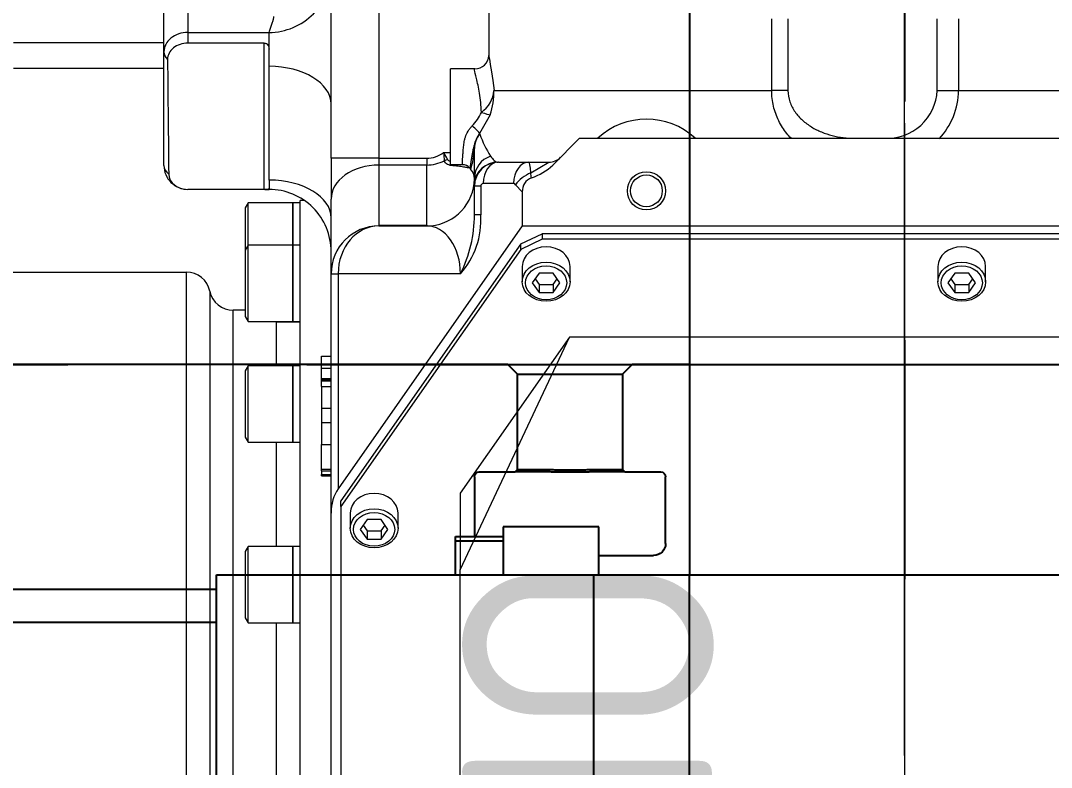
# Model space of a CAD drawing. Header units: millimetres. Extents: x 10462777 to 22643323, y 453826 to 1389191.
# Drawn here: x 11299155.8 to 11299371.5, y 597037.4 to 597193.7 of the extents above; entities that cross this region are included whole.
import ezdxf

# ---------------------------------------------------------------- set-up
doc = ezdxf.new("R2010")
doc.units = ezdxf.units.MM
doc.header["$LTSCALE"] = 200
doc.header["$MEASUREMENT"] = 0
for name, pattern in [('CENTER', [2, 1.25, -0.25, 0.25, -0.25]), ('CENTER2', [1.125, 0.75, -0.125, 0.125, -0.125]), ('PHANTOM', [2.5, 1.25, -0.25, 0.25, -0.25, 0.25, -0.25])]:
    doc.linetypes.add(name, pattern=pattern)
doc.layers.get('0').update_dxf_attribs({"linetype": 'CONTINUOUS'})
for name, color, linetype in [('1', 1, 'CENTER'), ('205', 4, 'CONTINUOUS'), ('DV1_DEFAULT', 7, 'CONTINUOUS')]:
    doc.layers.add(name, color=color, linetype=linetype)
doc.layers.add('LAYOUT', color=8, linetype='CONTINUOUS', lineweight=25)
doc.layers.add('TOP$23', color=7, linetype='CONTINUOUS', true_color=0xffffff)
doc.styles.add('iso-1', font='isocp.shx')

# ---------------------------------------------------------------- blocks, each defined once
blk = doc.blocks.new('r710ic')
at = {"layer": 'DV1_DEFAULT', "color": 7, "linetype": 'Continuous', "lineweight": 0}
for p, q in [((272301.37, 104464.13), (272301.37, 104382.93)), ((272343.98, 104387.63), (272343.98, 104419.13)), ((272349.37, 104387.63), (272349.37, 104419.13)), ((272323.67, 104387.63), (272347.48, 104387.63)), ((272347.48, 104387.63), (272373.32, 104387.63)), ((272081.37, 104382.93), (272301.37, 104382.93)), ((272318.67, 104366.63), (272318.67, 104382.63)), ((272351.52, 104382.63), (272349.29, 104382.63)), ((272349.29, 104366.63), (272349.29, 104382.63)), ((272378.03, 104382.63), (272351.52, 104382.63)), ((272351.52, 104382.63), (272351.52, 104365.63)), ((272297.37, 104378.03), (272085.37, 104378.03)), ((272089.37, 104373.13), (272293.37, 104373.13)), ((272293.37, 104370.63), (272293.37, 104373.13)), ((272228.99, 104370.63), (272227.95, 104370.03)), ((272227.95, 104370.03), (272227.95, 104360.63)), ((272227.95, 104370.03), (272243.95, 104370.03)), ((272242.91, 104370.63), (272228.99, 104370.63)), ((272243.95, 104370.03), (272242.91, 104370.63)), ((272243.95, 104360.63), (272243.95, 104370.03)), ((272266.79, 104370.63), (272265.75, 104370.03)), ((272265.75, 104370.03), (272265.75, 104360.63)), ((272265.75, 104370.03), (272281.75, 104370.03)), ((272280.71, 104370.63), (272266.79, 104370.63)), ((272281.75, 104370.03), (272280.71, 104370.63)), ((272281.75, 104360.63), (272281.75, 104370.03)), ((272292.04, 104370.63), (272291, 104370.03)), ((272291, 104370.03), (272291, 104360.63)), ((272291, 104370.03), (272307, 104370.03)), ((272305.96, 104370.63), (272292.04, 104370.63)), ((272307, 104370.03), (272305.96, 104370.63)), ((272314.83, 104370.63), (272305.96, 104370.63)), ((272307, 104360.63), (272307, 104370.03)), ((272307, 104370.03), (272315.87, 104370.03)), ((272315.87, 104370.03), (272314.83, 104370.63)), ((272315.87, 104360.63), (272315.87, 104370.03)), ((272318.67, 104366.63), (272349.29, 104366.63)), ((272318.67, 104366.54), (272318.67, 104365.63)), ((272318.87, 104365.63), (272318.67, 104365.63)), ((272320.62, 104365.63), (272318.87, 104365.63)), ((272320.62, 104365.63), (272344.43, 104365.63)), ((272344.43, 104365.63), (272348.04, 104365.63)), ((272348.04, 104365.63), (272351.52, 104365.63)), ((272227.95, 104364.13), (272154.79, 104364.13)), ((272265.75, 104364.13), (272243.95, 104364.13)), ((272291, 104364.13), (272281.75, 104364.13)), ((272290.87, 104359.13), (272290.87, 104364.13)), ((272227.95, 104360.63), (272227.95, 104359.13)), ((272243.95, 104360.63), (272227.95, 104360.63)), ((272227.95, 104360.63), (272243.95, 104360.63)), ((272243.95, 104359.13), (272243.95, 104360.63)), ((272265.75, 104360.63), (272265.75, 104359.13)), ((272281.75, 104360.63), (272265.75, 104360.63)), ((272265.75, 104360.63), (272281.75, 104360.63)), ((272281.75, 104359.13), (272281.75, 104360.63)), ((272291, 104360.63), (272291, 104359.13)), ((272307, 104360.63), (272291, 104360.63)), ((272291, 104360.63), (272307, 104360.63)), ((272307, 104359.13), (272307, 104360.63)), ((272315.87, 104360.63), (272307, 104360.63)), ((272307, 104360.63), (272315.87, 104360.63)), ((272315.87, 104359.13), (272315.87, 104360.63)), ((272066.37, 104359.13), (272316.37, 104359.13)), ((272316.37, 104358.25), (272316.37, 104359.13)), ((272258.73, 104354.63), (272258.73, 104352.63)), ((272258.73, 104354.63), (272259.02, 104354.63)), ((272259.02, 104354.63), (272259.02, 104352.63)), ((272259.78, 104354.63), (272259.02, 104354.63)), ((272259.78, 104354.63), (272260.1, 104354.63)), ((272259.78, 104354.63), (272259.78, 104352.63)), ((272260.1, 104354.63), (272265.31, 104354.63)), ((272260.1, 104354.63), (272260.1, 104352.63)), ((272269.86, 104354.63), (272265.31, 104354.63)), ((272265.31, 104354.63), (272265.31, 104352.63)), ((272272.89, 104354.63), (272269.86, 104354.63)), ((272269.86, 104354.63), (272269.86, 104352.63)), ((272277.43, 104354.63), (272272.89, 104354.63)), ((272272.89, 104354.63), (272272.89, 104352.63)), ((272277.43, 104354.63), (272278.63, 104354.63)), ((272277.43, 104354.63), (272277.43, 104352.63)), ((272278.63, 104354.63), (272278.86, 104354.63)), ((272278.63, 104354.63), (272278.63, 104352.63)), ((272278.86, 104354.63), (272279.1, 104354.63)), ((272278.86, 104354.63), (272278.86, 104352.63)), ((272279.1, 104354.63), (272281.24, 104354.63)), ((272279.1, 104354.63), (272279.1, 104352.63)), ((272281.24, 104354.63), (272281.24, 104352.63)), ((272281.24, 104354.63), (272283.75, 104354.63)), ((272283.75, 104354.63), (272283.75, 104352.63)), ((272076.86, 104352.63), (272250.94, 104352.63)), ((272250.94, 104352.63), (272301.03, 104352.63)), ((272301.03, 104352.63), (272316.65, 104352.63)), ((272301.03, 104352.63), (272301.03, 104351.16)), ((272325.19, 104352.63), (272316.65, 104352.63)), ((272325.19, 104352.63), (272366.37, 104352.63)), ((272325.19, 104342.63), (272325.19, 104352.63)), ((272252.32, 104350.63), (272074.83, 104350.63)), ((272252.32, 104350.63), (272253.46, 104350.63)), ((272306.11, 104312.96), (272252.32, 104350.63)), ((272307.26, 104312.96), (272253.46, 104350.63)), ((272311.03, 104312.63), (272255.99, 104351.16)), ((272301.03, 104351.16), (272255.99, 104351.16)), ((272301.03, 104325.56), (272301.03, 104351.16)), ((272250.95, 104348.63), (272247.74, 104348.63)), ((272247.51, 104346.52), (272245.46, 104345.07)), ((272247.18, 104345.07), (272245.46, 104345.07)), ((272245.46, 104345.07), (272245.46, 104342.18)), ((272248.37, 104345.91), (272247.18, 104345.07)), ((272247.18, 104345.07), (272247.18, 104342.18)), ((272249.56, 104345.07), (272247.51, 104346.52)), ((272249.56, 104342.18), (272249.56, 104345.07)), ((272311.03, 104342.63), (272311.03, 104332.63)), ((272311.21, 104342.63), (272311.03, 104342.63)), ((272323.77, 104342.63), (272311.21, 104342.63)), ((272311.21, 104342.63), (272311.21, 104332.63)), ((272323.77, 104332.63), (272323.77, 104342.63)), ((272325.19, 104342.63), (272323.77, 104342.63)), ((272366.37, 104342.63), (272325.19, 104342.63)), ((272325.19, 104342.63), (272325.19, 104332.63)), ((272245.46, 104342.18), (272247.51, 104340.74)), ((272247.18, 104342.18), (272245.46, 104342.18)), ((272247.18, 104342.18), (272248.37, 104341.35)), ((272247.51, 104340.74), (272249.56, 104342.18)), ((272247.74, 104338.63), (272250.95, 104338.63)), ((272311.21, 104332.63), (272311.03, 104332.63)), ((272311.21, 104332.63), (272323.77, 104332.63)), ((272325.19, 104332.63), (272323.77, 104332.63)), ((272323.87, 104327.63), (272323.87, 104325.15)), ((272323.87, 104327.63), (272343.87, 104327.63)), ((272326.37, 104329.08), (272326.37, 104327.63)), ((272343.87, 104322.56), (272343.87, 104327.63)), ((272108.19, 104325.63), (272239.08, 104325.63)), ((272239.08, 104325.63), (272287.76, 104302.75)), ((272255.09, 104325.63), (272239.08, 104325.63)), ((272287.76, 104302.75), (272255.09, 104325.63)), ((272313.35, 104321.31), (272313.35, 104322.63)), ((272313.35, 104322.63), (272319.37, 104322.63)), ((272319.37, 104321.31), (272313.35, 104321.31)), ((272319.37, 104321.31), (272319.37, 104322.63)), ((272321.03, 104322.63), (272327.21, 104322.63)), ((272330.36, 104321.55), (272330.25, 104321.49)), ((272334.31, 104319.35), (272330.36, 104321.55)), ((272319.87, 104314.45), (272319.87, 104320.81)), ((272356.37, 104319.63), (272346.65, 104319.63)), ((272324.37, 104317.63), (272324.37, 104311.26)), ((272339.37, 104318.54), (272339.37, 104260.42)), ((272302.56, 104312.63), (272299.34, 104312.63)), ((272308.24, 104308.47), (272306.11, 104312.96)), ((272306.11, 104312.96), (272307.26, 104312.96)), ((272307.26, 104312.96), (272309.39, 104308.47)), ((272318.16, 104312.63), (272311.03, 104312.63)), ((272311.03, 104312.63), (272311.03, 104127.63)), ((272318.16, 104312.63), (272319.65, 104314.03)), ((272299.11, 104310.52), (272297.07, 104309.07)), ((272301.16, 104309.07), (272299.11, 104310.52)), ((272322.15, 104310.85), (272324.37, 104307.08)), ((272324.37, 104311.26), (272324.37, 104307.08)), ((272298.79, 104309.07), (272297.07, 104309.07)), ((272297.07, 104309.07), (272297.07, 104306.18)), ((272299.98, 104309.91), (272298.79, 104309.07)), ((272298.79, 104309.07), (272298.79, 104306.18)), ((272301.16, 104306.18), (272301.16, 104309.07)), ((272309.39, 104308.47), (272308.24, 104308.47)), ((272308.24, 104132.16), (272308.24, 104308.47)), ((272309.39, 104132.16), (272309.39, 104308.47)), ((272297.07, 104306.18), (272299.11, 104304.74)), ((272298.79, 104306.18), (272297.07, 104306.18)), ((272298.79, 104306.18), (272299.98, 104305.35)), ((272299.11, 104304.74), (272301.16, 104306.18)), ((272329.37, 104300.63), (272323.77, 104306.23)), ((272287.76, 104143.18), (272287.76, 104302.75)), ((272299.34, 104302.63), (272302.56, 104302.63)), ((272329.37, 104300.63), (272329.37, 104164.63)), ((272339.37, 104260.42), (272354.37, 104260.42)), ((272339.37, 104257.01), (272339.37, 104260.42)), ((272354.37, 104257.01), (272339.37, 104257.01)), ((272302.56, 104225.63), (272299.34, 104225.63)), ((272339.37, 104225.78), (272354.37, 104225.78)), ((272339.37, 104225.78), (272339.37, 104221.3)), ((272299.11, 104223.52), (272297.07, 104222.07)), ((272298.79, 104222.07), (272297.07, 104222.07)), ((272297.07, 104222.07), (272297.07, 104219.18)), ((272299.98, 104222.91), (272298.79, 104222.07)), ((272298.79, 104222.07), (272298.79, 104219.18)), ((272301.16, 104222.07), (272299.11, 104223.52)), ((272301.16, 104219.18), (272301.16, 104222.07)), ((272354.37, 104221.3), (272339.37, 104221.3)), ((272339.37, 104221.3), (272339.37, 104137.13)), ((272297.07, 104219.18), (272299.11, 104217.74)), ((272298.79, 104219.18), (272297.07, 104219.18)), ((272298.79, 104219.18), (272299.98, 104218.35)), ((272299.11, 104217.74), (272301.16, 104219.18)), ((272299.34, 104215.63), (272302.56, 104215.63))]:
    blk.add_line(p, q, dxfattribs=at)
at = {"layer": 'DV1_DEFAULT', "color": 1, "linetype": 'CENTER2', "lineweight": 0}
for p, q in [((274132.55, 104232.63), (269847.55, 104232.63)), ((269950.18, 104232.63), (274235.19, 104232.63))]:
    blk.add_line(p, q, dxfattribs=at)
at = {"layer": 'DV1_DEFAULT', "color": 3, "linetype": 'CENTER2', "lineweight": 0}
blk.add_circle((272041.37, 104232.63), 367.64, dxfattribs=at)
at = {"layer": 'DV1_DEFAULT', "color": 7, "linetype": 'Continuous', "lineweight": 0}
for radius in [4, 3.32]:
    blk.add_circle((272318.37, 104286.63), radius, dxfattribs=at)
for centre, radius, start, end in [((272323.67, 104382.63), 5, 90, 180), ((272296.37, 104382.93), 5, 281.537, 0), ((272298.37, 104373.13), 5, 101.537, 180), ((272305.67, 104365.63), 13, 270, 0), ((272364.56, 104365.66), 13.04, 180.1497, 270.9901), ((272301.03, 104342.63), 10, 0, 90), ((272321.03, 104332.63), 10, 180, 263.6505), ((272331.79, 104332.66), 8.02, 180.2006, 207.4721), ((272331.36, 104332.7), 6.16, 180.676, 215.9572), ((272328.27, 104292.43), 36.7, 92.9735, 95.6242), ((272315.38, 104346.48), 20.57, 297.4484, 302.2698), ((272312.27, 104338.19), 16.91, 228.3183, 273.6483), ((272313.49, 104350.62), 27.99, 243.5539, 269.7049), ((272320.87, 104325.63), 3, 270, 312.798), ((272329.2, 104347.59), 25.04, 255.2839, 265.4229), ((272322.08, 104325.03), 1.76, 309.0071, 3.9612), ((272319.37, 104317.63), 5, 0, 90), ((272319.37, 104320.81), 0.5, 0, 90), ((272319.35, 104325.35), 2.72, 281.3283, 282.1907), ((272319.37, 104317.72), 5, 0, 83.6505), ((272321.03, 104332.63), 10, 263.9903, 270), ((272336.2, 104303.18), 19.25, 108.0158, 123.3663), ((272338.41, 104329.6), 9.16, 225.0564, 246.7401), ((272339.89, 104324.72), 6.2, 214.7916, 265.1831), ((272346.79, 104322.51), 2.88, 178.8422, 267.9537), ((272339.02, 104332.61), 14.07, 250.4373, 271.4199), ((272318.29, 104309.65), 2.98, 20.2626, 92.6586), ((272319.37, 104314.45), 0.5, 303.8054, 0), ((272333.67, 104315.22), 13.38, 199.8194, 222.2367), ((272327.87, 104307.08), 3.5, 180, 225), ((272318.37, 104286.63), 15, 317.1666, 42.8334), ((272339.87, 104236.28), 10.51, 176.986, 267.2733), ((272339.62, 104236.56), 15.26, 227.2255, 269.0704)]:
    blk.add_arc(centre, radius, start, end, dxfattribs=at)
for centre, major_axis, ratio, start_param, end_param in [((272321.87, 104382.63), (0, 3.99), 0.800731, 0.009208, 1.570796), ((272323.67, 104382.63), (0, -5), 0.608761, 3.141593, 3.78745), ((272519.08, 104382.63), (-327.71, 0), 0.015257, 5.269277, 5.358247), ((272347.48, 104382.63), (0, -5), 0.608761, 3.141593, 3.698481), ((272345.89, 104382.63), (0, -4.24), 0.800731, 1.570796, 3.149199), ((272347.48, 104382.63), (0, -5), 0.808858, 1.570796, 3.141593), ((272312.71, 104365.63), (0, -13), 0.608761, 0, 1.570796), ((272336.52, 104365.63), (0, -13), 0.608761, 0, 1.570796), ((272250.94, 104347.63), (7.14, 0), 0.700208, 0.785398, 1.570796), ((272316.65, 104342.63), (0, 10), 0.711948, 4.712389, 6.283185), ((272301.03, 104342.63), (10, 0), 0.853553, 0, 1.570796), ((272250.95, 104343.63), (0, 5), 0.819152, 3.141593, 6.283185), ((272301.03, 104332.63), (-10, 0), 0.707107, 1.570796, 3.141593), ((272323.37, 104328.22), (0.51, -1.94), 0.739553, 1.379862, 1.76173), ((272322.37, 104326.07), (2, 0), 0.695627, 0.722734, 0.903055), ((272319.37, 104317.71), (-5, 0), 0.999968, 3.137096, 4.622077), ((272321.03, 104317.63), (0, 5), 0.97034, 5.045327, 6.283185), ((272327.21, 104317.63), (0, 5), 0.957973, 5.595421, 6.283185), ((272331.56, 104323.11), (1.26, 1.55), 0.150484, 3.317023, 4.834132), ((272334.98, 104321.18), (-0.65, -1.89), 0.087713, 4.742757, 6.06572), ((272319.87, 104317.63), (-4.5, 0), 0.707107, 3.141593, 4.712389), ((272302.56, 104307.63), (0, 5), 0.819152, 3.141593, 6.283185), ((272319.65, 104310.85), (-2.5, 3.74), 0.486189, 4.397668, 5.340427), ((272319.87, 104311.26), (-4.5, 0), 0.707107, 3.141593, 4.712389), ((272319.37, 104311.26), (5, 0), 0.1, 5.302404, 6.283185), ((272302.56, 104220.63), (0, 5), 0.819152, 3.141593, 6.283185)]:
    blk.add_ellipse(centre, major_axis=major_axis, ratio=ratio, start_param=start_param, end_param=end_param, dxfattribs=at)
for centre, major_axis in [((272247.74, 104343.63), (0, 5)), ((272247.51, 104343.63), (0, 4.31)), ((272299.34, 104307.63), (0, 5)), ((272299.11, 104307.63), (0, 4.31)), ((272299.34, 104220.63), (0, 5)), ((272299.11, 104220.63), (0, -4.31))]:
    blk.add_ellipse(centre, major_axis=major_axis, ratio=0.819152, dxfattribs=at)
for points, knots in [([(272318.87, 104365.63), (272318.83, 104365.63), (272318.79, 104365.64), (272318.73, 104365.71), (272318.71, 104365.76), (272318.68, 104365.93), (272318.67, 104366.03), (272318.67, 104366.24), (272318.67, 104366.31), (272318.67, 104366.46), (272318.67, 104366.55), (272318.67, 104366.63)], [0, 0, 0, 0, 0.25, 0.25, 0.5, 0.5, 0.75, 0.75, 0.875, 0.875, 1, 1, 1, 1]), ([(272349.29, 104366.63), (272349.29, 104366.55), (272349.28, 104366.48), (272349.25, 104366.33), (272349.22, 104366.26), (272349.11, 104366.06), (272349.01, 104365.95), (272348.76, 104365.78), (272348.63, 104365.72), (272348.34, 104365.64), (272348.19, 104365.63), (272348.04, 104365.63)], [0, 0, 0, 0, 0.125, 0.125, 0.25, 0.25, 0.5, 0.5, 0.75, 0.75, 1, 1, 1, 1]), ([(272351.52, 104365.63), (272351.69, 104365.58), (272351.98, 104365.49), (272352.56, 104365.31), (272353.1, 104365.12), (272353.64, 104364.91), (272353.97, 104364.8), (272354.24, 104364.72), (272354.45, 104364.67), (272354.66, 104364.64), (272354.8, 104364.63), (272354.87, 104364.63)], [0, 0, 0, 0, 0.145887, 0.259113, 0.507448, 0.628022, 0.747997, 0.812123, 0.870093, 0.937634, 1, 1, 1, 1]), ([(272323.61, 104327.17), (272323.62, 104327.36), (272323.65, 104327.54), (272323.75, 104327.9), (272323.81, 104328.08), (272323.98, 104328.41), (272324.08, 104328.56), (272324.34, 104328.82), (272324.49, 104328.91), (272324.68, 104328.96)], [0, 0, 0, 0, 0.25, 0.25, 0.5, 0.5, 0.75, 0.75, 1, 1, 1, 1]), ([(272324.87, 104328.22), (272324.8, 104328.19), (272324.74, 104328.12), (272324.66, 104327.97), (272324.62, 104327.88), (272324.57, 104327.74), (272324.55, 104327.69), (272324.54, 104327.63)], [0, 0, 0, 0, 0.125, 0.125, 0.25, 0.25, 0.3258257, 0.3258257, 0.3258257, 0.3258257]), ([(272323.04, 104323.49), (272323.08, 104323.61), (272323.12, 104323.75), (272323.21, 104324.12), (272323.26, 104324.37), (272323.34, 104324.83), (272323.37, 104325), (272323.42, 104325.36), (272323.45, 104325.55), (272323.52, 104326.16), (272323.57, 104326.63), (272323.61, 104327.17)], [0.5354498, 0.5354498, 0.5354498, 0.5354498, 0.625, 0.625, 0.75, 0.75, 0.8125, 0.8125, 0.875, 0.875, 1, 1, 1, 1]), ([(272330.36, 104321.55), (272330.16, 104321.71), (272329.96, 104321.85), (272329.56, 104322.1), (272329.34, 104322.21), (272328.93, 104322.4), (272328.72, 104322.48), (272328.33, 104322.61), (272328.14, 104322.66), (272327.77, 104322.76), (272327.6, 104322.8), (272327.26, 104322.88), (272327.09, 104322.92), (272326.6, 104323.02), (272326.28, 104323.08), (272325.68, 104323.19), (272325.39, 104323.23), (272324.86, 104323.32), (272324.61, 104323.36), (272323.96, 104323.46), (272323.62, 104323.51), (272323.29, 104323.55), (272323.21, 104323.56), (272323.11, 104323.57), (272323.09, 104323.57), (272323.09, 104323.57)], [0, 0, 0, 0, 0.03125, 0.03125, 0.0625, 0.0625, 0.09375, 0.09375, 0.125, 0.125, 0.15625, 0.15625, 0.1875, 0.1875, 0.25, 0.25, 0.3125, 0.3125, 0.375, 0.375, 0.5, 0.5, 0.5625, 0.5625, 0.6111694, 0.6111694, 0.6111694, 0.6111694]), ([(272323.87, 104325.16), (272323.87, 104325.16), (272323.87, 104325.16), (272323.87, 104325.16), (272323.88, 104325.16), (272323.91, 104325.16), (272323.94, 104325.15), (272324.04, 104325.15), (272324.14, 104325.15), (272324.41, 104325.13), (272324.57, 104325.13), (272324.96, 104325.11), (272325.19, 104325.1), (272325.7, 104325.07), (272325.98, 104325.05), (272326.59, 104325), (272326.93, 104324.98), (272327.64, 104324.91), (272328.01, 104324.87), (272328.6, 104324.77), (272328.8, 104324.74), (272329.2, 104324.65), (272329.41, 104324.59), (272330.03, 104324.39), (272330.44, 104324.21), (272331.03, 104323.86), (272331.23, 104323.72), (272331.6, 104323.43), (272331.77, 104323.28), (272331.94, 104323.11)], [0.374103, 0.374103, 0.374103, 0.374103, 0.375, 0.375, 0.40625, 0.40625, 0.4375, 0.4375, 0.5, 0.5, 0.5625, 0.5625, 0.625, 0.625, 0.6875, 0.6875, 0.75, 0.75, 0.8125, 0.8125, 0.84375, 0.84375, 0.875, 0.875, 0.9375, 0.9375, 0.96875, 0.96875, 1, 1, 1, 1]), ([(272334.8, 104321.18), (272336.21, 104321.23), (272337.57, 104321.37), (272340, 104321.76), (272341.07, 104322), (272342.72, 104322.4), (272343.32, 104322.56), (272343.79, 104322.64), (272343.87, 104322.63), (272343.87, 104322.6)], [0, 0, 0, 0, 0.125, 0.125, 0.25, 0.25, 0.375, 0.375, 0.4392362, 0.4392362, 0.4392362, 0.4392362]), ([(272325.61, 104319.26), (272325.25, 104319), (272324.94, 104318.75), (272324.5, 104318.24), (272324.37, 104317.99), (272324.37, 104317.72)], [0, 0, 0, 0, 0.5, 0.5, 1, 1, 1, 1]), ([(272346.78, 104319.63), (272346.64, 104319.63), (272346.36, 104319.59), (272344.69, 104319.3), (272342.25, 104318.83), (272339.37, 104318.54)], [0.6654645, 0.6654645, 0.6654645, 0.6654645, 0.75, 0.75, 1, 1, 1, 1]), ([(272322.15, 104310.85), (272321.96, 104310.87), (272321.77, 104310.88), (272321.49, 104310.86), (272321.4, 104310.84), (272321.23, 104310.78), (272321.15, 104310.74), (272321.09, 104310.69)], [0, 0, 0, 0, 0.5, 0.5, 0.75, 0.75, 1, 1, 1, 1]), ([(272329.36, 104256.36), (272329.69, 104256.68), (272330.03, 104256.98), (272331.19, 104257.91), (272332.08, 104258.48), (272333.53, 104259.19), (272334.02, 104259.4), (272335.04, 104259.76), (272335.55, 104259.91), (272336.61, 104260.16), (272337.15, 104260.25), (272338.25, 104260.38), (272338.81, 104260.42), (272339.37, 104260.42)], [0.570454, 0.570454, 0.570454, 0.570454, 0.625, 0.625, 0.75, 0.75, 0.8125, 0.8125, 0.875, 0.875, 0.9375, 0.9375, 1, 1, 1, 1]), ([(272339.37, 104257.01), (272338.56, 104257.01), (272337.77, 104256.87), (272336.63, 104256.48), (272336.26, 104256.33), (272335.56, 104255.96), (272335.22, 104255.76), (272334.57, 104255.3), (272334.26, 104255.06), (272333.67, 104254.53), (272333.4, 104254.25), (272332.87, 104253.67), (272332.63, 104253.37), (272332.16, 104252.74), (272331.94, 104252.41), (272331.33, 104251.41), (272330.98, 104250.71), (272330.39, 104249.27), (272330.15, 104248.53), (272329.75, 104247), (272329.61, 104246.22), (272329.42, 104244.66), (272329.37, 104243.88), (272329.37, 104243.08)], [0, 0, 0, 0, 0.125, 0.125, 0.1875, 0.1875, 0.25, 0.25, 0.3125, 0.3125, 0.375, 0.375, 0.4375, 0.4375, 0.5, 0.5, 0.625, 0.625, 0.75, 0.75, 0.875, 0.875, 1, 1, 1, 1])]:
    blk.add_open_spline(points, degree=3, knots=knots, dxfattribs=at)
at = {"layer": 'LAYOUT', "color": 3}
blk.add_circle((272041.37, 104232.63), 2050.12, dxfattribs=at)
blk = doc.blocks.new('A$C7DA30AB0')
at = {"layer": 'LAYOUT', "color": 6, "linetype": 'PHANTOM'}
blk.add_circle((3030.45, 3025.99, 0), 2693.02, dxfattribs=at)

msp = doc.modelspace()

# ---------------------------------------------------------------- linework, layer by layer
at = {"layer": '1', "color": 23, "linetype": 'CENTER'}
msp.add_line((11299340.78353, 601826.84018, 0), (11299340.78353, 593861.87204, 0), dxfattribs=at)
at = {"layer": '1', "color": 124, "linetype": 'Continuous'}
for p, q in [((11299257.78235, 597121.77335, 0), (11299143.78073, 597121.77335, 0)), ((11299259.78238, 597119.77332, 0), (11299257.78235, 597121.77335, 0)), ((11299257.78235, 597121.77335, 0), (11299283.78272, 597121.77335, 0)), ((11299283.78272, 597121.77335, 0), (11299281.7827, 597119.77332, 0)), ((11299295.78318, 597121.77335, 0), (11299283.78272, 597121.77335, 0)), ((11299259.78238, 597099.77304, 0), (11299259.78238, 597119.77332, 0)), ((11299259.78238, 597119.77332, 0), (11299281.7827, 597119.77332, 0)), ((11299281.7827, 597119.77332, 0), (11299281.7827, 597099.77304, 0)), ((11299259.28238, 597099.27303, 0), (11299259.78238, 597099.77304, 0)), ((11299259.78238, 597099.77304, 0), (11299265.88415, 597099.77304, 0)), ((11299275.68093, 597099.77304, 0), (11299281.7827, 597099.77304, 0)), ((11299281.7827, 597099.77304, 0), (11299282.2827, 597099.27303, 0)), ((11299250.78225, 597098.27301, 0), (11299250.78225, 597085.77302, 0)), ((11299251.78227, 597099.27303, 0), (11299259.28238, 597099.27303, 0)), ((11299265.66149, 597099.27303, 0), (11299259.28238, 597099.27303, 0)), ((11299282.2827, 597099.27303, 0), (11299275.90358, 597099.27303, 0)), ((11299282.2827, 597099.27303, 0), (11299289.78281, 597099.27303, 0)), ((11299290.78282, 597084.27282, 0), (11299290.78282, 597098.27301, 0)), ((11299276.78239, 597081.77278, 0), (11299288.28279, 597081.77278, 0))]:
    msp.add_line(p, q, dxfattribs=at)
at = {"layer": '1', "color": 252, "linetype": 'Continuous'}
msp.add_line((11299145.78076, 597074.77268, 0), (11299196.78618, 597074.77268, 0), dxfattribs=at)
at = {"layer": '1', "color": 124, "linetype": 'Continuous', "extrusion": (0, 0, -1)}
for centre, radius, start, end in [((-11299251.78227, 597098.27301, 0), 1.00001, 0, 90), ((-11299289.78281, 597098.27301, 0), 1.00001, 90, 180), ((-11299288.28279, 597084.27282, 0), 2.50004, 180, 270)]:
    msp.add_arc(centre, radius, start, end, dxfattribs=at)
at = {"layer": '1', "color": 124, "linetype": 'Continuous'}
for points in [[(11299265.88415, 597099.77304, 0), (11299265.66149, 597099.27303, 0)], [(11299275.90358, 597099.27303, 0), (11299275.68093, 597099.77304, 0)]]:
    msp.add_open_spline(points, degree=1, dxfattribs=at)
for points, knots in [([(11299265.88415, 597099.77304, 0), (11299265.97351, 597099.7725, 0), (11299266.16722, 597099.77135, 0), (11299266.48569, 597099.76693, 0), (11299266.85479, 597099.76056, 0), (11299267.27653, 597099.7519, 0), (11299267.75216, 597099.74115, 0), (11299268.56259, 597099.72078, 0), (11299269.57942, 597099.69769, 0), (11299270.78048, 597099.6829, 0), (11299271.98192, 597099.69744, 0), (11299273.08425, 597099.72264, 0), (11299274.03816, 597099.74657, 0), (11299274.692, 597099.76024, 0), (11299275.22757, 597099.76972, 0), (11299275.54117, 597099.77201, 0), (11299275.68093, 597099.77304, 0)], [0, 0, 0, 0, 0.029378744, 0.063683519, 0.102914899, 0.147073183, 0.196158494, 0.250170833, 0.394622618, 0.499770835, 0.605034558, 0.749575794, 0.828943393, 0.897136919, 0.954155658, 1, 1, 1, 1]), ([(11299275.90358, 597099.27303, 0), (11299275.79391, 597099.27283, 0), (11299275.57475, 597099.27243, 0), (11299275.24179, 597099.26962, 0), (11299274.90644, 597099.26566, 0), (11299274.56867, 597099.26073, 0), (11299274.22887, 597099.2552, 0), (11299273.8873, 597099.24934, 0), (11299273.54429, 597099.24341, 0), (11299273.20012, 597099.23766, 0), (11299272.8551, 597099.23228, 0), (11299272.50951, 597099.22745, 0), (11299272.16364, 597099.22331, 0), (11299271.81777, 597099.21999, 0), (11299271.47218, 597099.21757, 0), (11299271.12713, 597099.21611, 0), (11299270.68115, 597099.21554, 0), (11299270.13309, 597099.21714, 0), (11299269.48332, 597099.22241, 0), (11299268.83393, 597099.23055, 0), (11299268.1868, 597099.24076, 0), (11299267.54373, 597099.25194, 0), (11299266.90698, 597099.26241, 0), (11299266.2773, 597099.27098, 0), (11299265.86694, 597099.27234, 0), (11299265.66149, 597099.27303, 0)], [0, 0, 0, 0, 0.033856734, 0.067653585, 0.10138702, 0.135053495, 0.168649502, 0.202171602, 0.23561645, 0.268980813, 0.302261583, 0.335455781, 0.368560555, 0.40157318, 0.434491048, 0.467311659, 0.500032606, 0.561666282, 0.623583067, 0.685766191, 0.748197636, 0.810857994, 0.873726502, 0.936781302, 1, 1, 1, 1])]:
    msp.add_open_spline(points, degree=3, knots=knots, dxfattribs=at)
at = {"layer": '205', "color": 252, "linetype": 'Continuous'}
for p, q in [((11299295.78289, 597302.7677, 0), (11299295.78289, 597077.76143, 0)), ((11299256.78234, 597087.77287, 0), (11299256.78234, 597077.76989, 0)), ((11299276.78262, 597087.77287, 0), (11299256.78234, 597087.77287, 0)), ((11299276.78262, 597077.77132, 0), (11299276.78262, 597087.77287, 0)), ((11299246.7822, 597085.77284, 0), (11299256.78234, 597085.77284, 0)), ((11299246.7822, 597084.77282, 0), (11299246.7822, 597085.77284, 0)), ((11299256.78234, 597084.77282, 0), (11299246.7822, 597084.77282, 0)), ((11299246.7822, 597077.77241, 0), (11299246.7822, 597084.77282, 0)), ((11299196.78149, 597077.77272, 0), (11299275.78461, 597077.77272, 0)), ((11299196.78149, 597012.80774, 0), (11299196.78149, 597077.77272, 0)), ((11299275.78261, 597007.77173, 0), (11299275.78261, 597077.77272, 0)), ((11299275.78261, 597077.77272, 0), (11299295.78289, 597077.77272, 0)), ((11299295.78289, 597007.77173, 0), (11299295.78289, 597077.77272, 0)), ((11299295.78289, 597007.77173, 0), (11299295.78289, 597077.77272, 0)), ((11299295.78289, 597077.77272, 0), (11299385.78417, 597077.77272, 0)), ((11299196.78261, 597067.77258, 0), (11299151.78085, 597067.77258, 0))]:
    msp.add_line(p, q, dxfattribs=at)
at = {"layer": 'TOP$23', "linetype": 'CENTER'}
msp.add_open_spline([(11299865.66913, 597121.71124), (11299863.63007, 597121.71124), (11299859.55195, 597121.71124), (11299855.98359, 597121.71124), (11299852.92499, 597121.71124), (11299849.35663, 597121.71124), (11299845.78827, 597121.71124), (11299842.72968, 597121.71124), (11299839.67109, 597121.71124), (11299836.61249, 597121.71124), (11299833.04413, 597121.71124), (11299829.47577, 597121.71124), (11299826.41718, 597121.71124), (11299823.35859, 597121.71124), (11299820.29999, 597121.71124), (11299816.73163, 597121.71124), (11299813.16327, 597121.71124), (11299810.10468, 597121.71124), (11299807.04609, 597121.71124), (11299803.98749, 597121.71124), (11299800.41913, 597121.71124), (11299796.85077, 597121.71124), (11299793.79218, 597121.71124), (11299790.73359, 597121.71124), (11299787.67499, 597121.71124), (11299784.10663, 597121.71124), (11299780.53827, 597121.71124), (11299777.47968, 597121.71124), (11299774.42109, 597121.71124), (11299771.36249, 597121.71124), (11299767.79413, 597121.71124), (11299764.22577, 597121.71124), (11299761.16718, 597121.71124), (11299757.59882, 597121.71124), (11299754.54023, 597121.71124), (11299751.48163, 597121.71124), (11299748.42304, 597121.71124), (11299745.36445, 597121.71124), (11299741.28632, 597121.71124), (11299738.22773, 597121.71124), (11299735.16913, 597121.71124), (11299731.60077, 597121.71124), (11299728.54218, 597121.71124), (11299725.48359, 597121.71124), (11299722.42499, 597121.71124), (11299718.85663, 597121.71124), (11299715.28827, 597121.71124), (11299712.22968, 597121.71124), (11299709.17109, 597121.71124), (11299706.11249, 597121.71124), (11299702.54413, 597121.71124), (11299698.97577, 597121.71124), (11299695.91718, 597121.71124), (11299692.85859, 597121.71124), (11299689.79999, 597121.71124), (11299686.23163, 597121.71124), (11299682.66327, 597121.71124), (11299679.60468, 597121.71124), (11299676.54609, 597121.71124), (11299673.48749, 597121.71124), (11299669.91913, 597121.71124), (11299666.35077, 597121.71124), (11299663.29218, 597121.71124), (11299660.23359, 597121.71124), (11299657.17499, 597121.71124), (11299653.60663, 597121.71124), (11299650.03827, 597121.71124), (11299646.97968, 597121.71124), (11299643.92109, 597121.71124), (11299640.86249, 597121.71124), (11299637.29413, 597121.71124), (11299633.72577, 597121.71124), (11299630.66718, 597121.71124), (11299627.60859, 597121.71124), (11299624.54999, 597121.71124), (11299620.98163, 597121.71124), (11299617.41327, 597121.71124), (11299614.35468, 597121.71124), (11299611.29609, 597121.71124), (11299608.23749, 597121.71124), (11299604.66913, 597121.71124), (11299601.10077, 597121.71124), (11299598.04218, 597121.71124), (11299594.98359, 597121.71124), (11299591.92499, 597121.71124), (11299588.35663, 597121.71124), (11299584.78827, 597121.71124), (11299581.72968, 597121.71124), (11299578.67109, 597121.71124), (11299575.61249, 597121.71124), (11299572.04413, 597121.71124), (11299568.47577, 597121.71124), (11299565.41718, 597121.71124), (11299562.35859, 597121.71124), (11299559.29999, 597121.71124), (11299555.73163, 597121.71124), (11299552.16327, 597121.71124), (11299549.10468, 597121.71124), (11299546.04609, 597121.71124), (11299542.98749, 597121.71124), (11299539.41913, 597121.71124), (11299535.85077, 597121.71124), (11299532.79218, 597121.71124), (11299529.73359, 597121.71124), (11299526.67499, 597121.71124), (11299523.10663, 597121.71124), (11299520.04804, 597121.71124), (11299516.98945, 597121.71124), (11299513.42109, 597121.71124), (11299510.36249, 597121.71124), (11299506.79413, 597121.71124), (11299503.22577, 597121.71124), (11299500.16718, 597121.71124), (11299497.10859, 597121.71124), (11299494.04999, 597121.71124), (11299490.48163, 597121.71124), (11299486.91327, 597121.71124), (11299483.85468, 597121.71124), (11299480.79609, 597121.71124), (11299477.73749, 597121.71124), (11299474.16913, 597121.71124), (11299470.60077, 597121.71124), (11299467.54218, 597121.71124), (11299464.48359, 597121.71124), (11299461.42499, 597121.71124), (11299457.85663, 597121.71124), (11299454.28827, 597121.71124), (11299451.22968, 597121.71124), (11299448.17109, 597121.71124), (11299445.11249, 597121.71124), (11299441.54413, 597121.71124), (11299437.97577, 597121.71124), (11299434.91718, 597121.71124), (11299431.34882, 597121.71124), (11299428.29023, 597121.71124), (11299425.23163, 597121.71124), (11299421.66327, 597121.71124), (11299418.60468, 597121.71124), (11299415.54609, 597121.71124), (11299412.48749, 597121.71124), (11299408.91913, 597121.71124), (11299405.35077, 597121.71124), (11299402.29218, 597121.71124), (11299399.23359, 597121.71124), (11299396.17499, 597121.71124), (11299392.60663, 597121.71124), (11299389.03827, 597121.71124), (11299385.97968, 597121.71124), (11299382.92109, 597121.71124), (11299379.86249, 597121.71124), (11299376.29413, 597121.71124), (11299372.72577, 597121.71124), (11299369.66718, 597121.71124), (11299366.60859, 597121.71124), (11299363.54999, 597121.71124), (11299359.98163, 597121.71124), (11299356.41327, 597121.71124), (11299353.35468, 597121.71124), (11299349.78632, 597121.71124), (11299346.72773, 597121.71124), (11299343.66913, 597121.71124), (11299340.10077, 597121.71124), (11299337.04218, 597121.71124), (11299333.98359, 597121.71124), (11299330.92499, 597121.71124), (11299327.35663, 597121.71124), (11299323.78827, 597121.71124), (11299320.72968, 597121.71124), (11299317.67109, 597121.71124), (11299314.61249, 597121.71124), (11299311.04413, 597121.71124), (11299307.47577, 597121.71124), (11299304.41718, 597121.71124), (11299301.35859, 597121.71124), (11299298.29999, 597121.71124), (11299294.73163, 597121.71124), (11299291.16327, 597121.71124), (11299288.10468, 597121.71124), (11299285.04609, 597121.71124), (11299281.98749, 597121.71124), (11299278.41913, 597121.71124), (11299274.85077, 597121.71124), (11299271.79218, 597121.71124), (11299268.73359, 597121.71124), (11299265.67499, 597121.71124), (11299262.10663, 597121.71124), (11299258.53827, 597121.71124), (11299255.47968, 597121.71124), (11299252.42109, 597121.71124), (11299249.36249, 597121.71124), (11299245.79413, 597121.71124), (11299242.22577, 597121.71124), (11299239.16718, 597121.71124), (11299236.10859, 597121.71124), (11299233.04999, 597121.71124), (11299229.48163, 597121.71124), (11299225.91327, 597121.71124), (11299222.85468, 597121.71124), (11299219.79609, 597121.71124), (11299216.73749, 597121.71124), (11299213.16913, 597121.71124), (11299209.60077, 597121.71124), (11299206.54218, 597121.71124), (11299203.48359, 597121.71124), (11299200.42499, 597121.71124), (11299196.85663, 597121.71124), (11299193.28827, 597121.71124), (11299190.22968, 597121.71124), (11299187.17109, 597121.71124), (11299184.11249, 597121.71124), (11299180.54413, 597121.71124), (11299177.48554, 597121.71124), (11299174.42695, 597121.71124), (11299170.85859, 597121.71124), (11299167.79999, 597121.71124), (11299164.23163, 597121.71124), (11299160.66327, 597121.71124), (11299157.60468, 597121.71124), (11299154.54609, 597121.71124), (11299151.48749, 597121.71124), (11299147.91913, 597121.71124), (11299144.35077, 597121.71124), (11299141.29218, 597121.71124), (11299138.23359, 597121.71124), (11299135.17499, 597121.71124), (11299131.60663, 597121.71124), (11299128.03827, 597121.71124), (11299124.97968, 597121.71124), (11299121.92109, 597121.71124), (11299118.86249, 597121.71124), (11299115.29413, 597121.71124), (11299111.72577, 597121.71124), (11299108.66718, 597121.71124), (11299105.60859, 597121.71124), (11299102.54999, 597121.71124), (11299098.98163, 597121.71124), (11299095.41327, 597121.71124), (11299092.35468, 597121.71124), (11299089.29609, 597121.71124), (11299086.23749, 597121.71124), (11299082.66913, 597121.71124), (11299079.10077, 597121.71124), (11299076.04218, 597121.71124), (11299072.98359, 597121.71124), (11299069.92499, 597121.71124), (11299066.35663, 597121.71124), (11299062.78827, 597121.71124), (11299059.72968, 597121.71124), (11299056.67109, 597121.71124), (11299053.61249, 597121.71124), (11299050.04413, 597121.71124), (11299046.47577, 597121.71124), (11299043.41718, 597121.71124), (11299040.35859, 597121.71124), (11299037.29999, 597121.71124), (11299033.73163, 597121.71124), (11299030.16327, 597121.71124), (11299027.10468, 597121.71124), (11299024.04609, 597121.71124), (11299020.98749, 597121.71124), (11299017.41913, 597121.71124), (11299013.85077, 597121.71124), (11299010.79218, 597121.71124), (11299007.73359, 597121.71124), (11299004.67499, 597121.71124), (11299001.10663, 597121.71124), (11298997.53827, 597121.71124), (11298994.47968, 597121.71124), (11298990.91132, 597121.71124), (11298987.85273, 597121.71124), (11298984.79413, 597121.71124), (11298981.22577, 597121.71124), (11298978.16718, 597121.71124), (11298975.10859, 597121.71124), (11298972.04999, 597121.71124), (11298968.48163, 597121.71124), (11298964.91327, 597121.71124), (11298961.85468, 597121.71124), (11298958.79609, 597121.71124), (11298955.73749, 597121.71124), (11298952.16913, 597121.71124), (11298948.60077, 597121.71124), (11298945.54218, 597121.71124), (11298942.48359, 597121.71124), (11298939.42499, 597121.71124), (11298935.85663, 597121.71124), (11298932.28827, 597121.71124), (11298929.22968, 597121.71124), (11298926.17109, 597121.71124), (11298923.11249, 597121.71124), (11298919.54413, 597121.71124), (11298915.97577, 597121.71124), (11298912.91718, 597121.71124), (11298909.85859, 597121.71124), (11298906.79999, 597121.71124), (11298903.23163, 597121.71124), (11298899.66327, 597121.71124), (11298896.60468, 597121.71124), (11298893.54609, 597121.71124), (11298890.48749, 597121.71124), (11298886.91913, 597121.71124), (11298883.35077, 597121.71124), (11298880.29218, 597121.71124), (11298877.23359, 597121.71124), (11298874.17499, 597121.71124), (11298870.60663, 597121.71124), (11298867.03827, 597121.71124), (11298863.97968, 597121.71124), (11298860.92109, 597121.71124), (11298857.86249, 597121.71124), (11298854.29413, 597121.71124), (11298850.72577, 597121.71124), (11298847.66718, 597121.71124), (11298844.60859, 597121.71124), (11298841.54999, 597121.71124), (11298837.98163, 597121.71124), (11298834.41327, 597121.71124), (11298831.35468, 597121.71124), (11298827.78632, 597121.71124), (11298823.7082, 597121.71124), (11298821.66913, 597121.71124)], degree=2, knots=[0, 0, 0, 0.00390625, 0.0078125, 0.010742188, 0.013671875, 0.017578125, 0.020507812, 0.0234375, 0.026367188, 0.029296875, 0.033203125, 0.036132812, 0.0390625, 0.041992188, 0.044921875, 0.048828125, 0.051757812, 0.0546875, 0.057617188, 0.060546875, 0.064453125, 0.067382812, 0.0703125, 0.073242188, 0.076171875, 0.080078125, 0.083007812, 0.0859375, 0.088867188, 0.091796875, 0.095703125, 0.098632812, 0.1015625, 0.10546875, 0.107421875, 0.111328125, 0.11328125, 0.1171875, 0.12109375, 0.123046875, 0.126953125, 0.129882812, 0.1328125, 0.135742188, 0.138671875, 0.142578125, 0.145507812, 0.1484375, 0.151367188, 0.154296875, 0.158203125, 0.161132812, 0.1640625, 0.166992188, 0.169921875, 0.173828125, 0.176757812, 0.1796875, 0.182617188, 0.185546875, 0.189453125, 0.192382812, 0.1953125, 0.198242188, 0.201171875, 0.205078125, 0.208007812, 0.2109375, 0.213867188, 0.216796875, 0.220703125, 0.223632812, 0.2265625, 0.229492188, 0.232421875, 0.236328125, 0.239257812, 0.2421875, 0.245117188, 0.248046875, 0.251953125, 0.254882812, 0.2578125, 0.260742188, 0.263671875, 0.267578125, 0.270507812, 0.2734375, 0.276367188, 0.279296875, 0.283203125, 0.286132812, 0.2890625, 0.291992188, 0.294921875, 0.298828125, 0.301757812, 0.3046875, 0.307617188, 0.310546875, 0.314453125, 0.317382812, 0.3203125, 0.323242188, 0.326171875, 0.330078125, 0.33203125, 0.3359375, 0.338867188, 0.341796875, 0.345703125, 0.348632812, 0.3515625, 0.354492188, 0.357421875, 0.361328125, 0.364257812, 0.3671875, 0.370117188, 0.373046875, 0.376953125, 0.379882812, 0.3828125, 0.385742188, 0.388671875, 0.392578125, 0.395507812, 0.3984375, 0.401367188, 0.404296875, 0.408203125, 0.411132812, 0.4140625, 0.41796875, 0.419921875, 0.423828125, 0.426757812, 0.4296875, 0.432617188, 0.435546875, 0.439453125, 0.442382812, 0.4453125, 0.448242188, 0.451171875, 0.455078125, 0.458007812, 0.4609375, 0.463867188, 0.466796875, 0.470703125, 0.473632812, 0.4765625, 0.479492188, 0.482421875, 0.486328125, 0.489257812, 0.4921875, 0.49609375, 0.498046875, 0.501953125, 0.504882812, 0.5078125, 0.510742188, 0.513671875, 0.517578125, 0.520507812, 0.5234375, 0.526367188, 0.529296875, 0.533203125, 0.536132812, 0.5390625, 0.541992188, 0.544921875, 0.548828125, 0.551757812, 0.5546875, 0.557617188, 0.560546875, 0.564453125, 0.567382812, 0.5703125, 0.573242188, 0.576171875, 0.580078125, 0.583007812, 0.5859375, 0.588867188, 0.591796875, 0.595703125, 0.598632812, 0.6015625, 0.604492188, 0.607421875, 0.611328125, 0.614257812, 0.6171875, 0.620117188, 0.623046875, 0.626953125, 0.629882812, 0.6328125, 0.635742188, 0.638671875, 0.642578125, 0.645507812, 0.6484375, 0.651367188, 0.654296875, 0.658203125, 0.66015625, 0.6640625, 0.666992188, 0.669921875, 0.673828125, 0.676757812, 0.6796875, 0.682617188, 0.685546875, 0.689453125, 0.692382812, 0.6953125, 0.698242188, 0.701171875, 0.705078125, 0.708007812, 0.7109375, 0.713867188, 0.716796875, 0.720703125, 0.723632812, 0.7265625, 0.729492188, 0.732421875, 0.736328125, 0.739257812, 0.7421875, 0.745117188, 0.748046875, 0.751953125, 0.754882812, 0.7578125, 0.760742188, 0.763671875, 0.767578125, 0.770507812, 0.7734375, 0.776367188, 0.779296875, 0.783203125, 0.786132812, 0.7890625, 0.791992188, 0.794921875, 0.798828125, 0.801757812, 0.8046875, 0.807617188, 0.810546875, 0.814453125, 0.817382812, 0.8203125, 0.823242188, 0.826171875, 0.830078125, 0.833007812, 0.8359375, 0.83984375, 0.841796875, 0.845703125, 0.848632812, 0.8515625, 0.854492188, 0.857421875, 0.861328125, 0.864257812, 0.8671875, 0.870117188, 0.873046875, 0.876953125, 0.879882812, 0.8828125, 0.885742188, 0.888671875, 0.892578125, 0.895507812, 0.8984375, 0.901367188, 0.904296875, 0.908203125, 0.911132812, 0.9140625, 0.916992188, 0.919921875, 0.923828125, 0.926757812, 0.9296875, 0.932617188, 0.935546875, 0.939453125, 0.942382812, 0.9453125, 0.948242188, 0.951171875, 0.955078125, 0.958007812, 0.9609375, 0.963867188, 0.966796875, 0.970703125, 0.973632812, 0.9765625, 0.979492188, 0.982421875, 0.986328125, 0.989257812, 0.9921875, 0.99609375, 1, 1, 1], dxfattribs=at)

# ---------------------------------------------------------------- block references
at = {"ltscale": 10, "rotation": 180}
msp.add_blockref('A$C7DA30AB0', (11304764.24811, 600747.76955, 0), dxfattribs=at)
at = {"layer": 'LAYOUT', "color": 2, "rotation": 89.99999999999999}
msp.add_blockref('r710ic', (11403573.40786, 324839.74027, 0), dxfattribs=at)

# ---------------------------------------------------------------- texts
at = {"layer": '1', "color": 23, "linetype": 'Continuous', "insert": (11299248.08364, 597082.39779, 0), "char_height": 52.5007457, "attachment_point": 7, "rotation": 270, "line_spacing_factor": 0.963855, "style": 'iso-1'}
msp.add_mtext('\\W00.955;ORDINATE1 ', dxfattribs=at)

doc.saveas('drawing.dxf')
